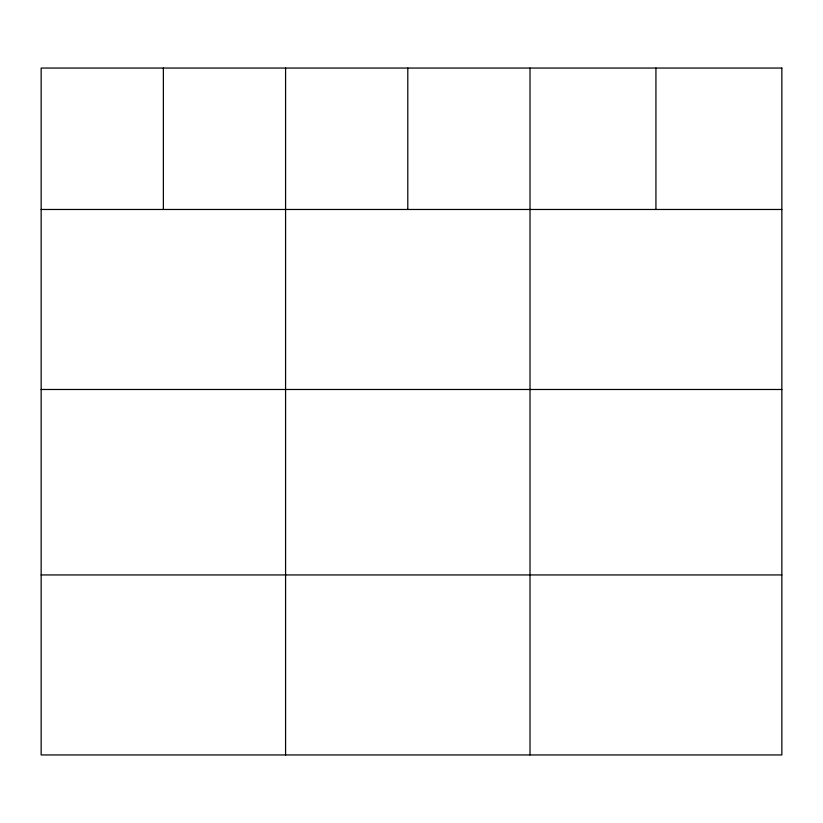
<?xml version="1.0" encoding="UTF-8"?>
<svg xmlns="http://www.w3.org/2000/svg" width="823" height="823" viewBox="0 0 823 823"><rect width="100%" height="100%" fill="white"/><g stroke="black" fill="none" stroke-linecap="round" stroke-linejoin="round"><path stroke-width="1.23" d="M41.15 209.474L781.85 209.474M41.15 389.485L781.85 389.485M41.15 574.938L781.85 574.938M655.931 68.052L655.931 209.474M530.012 68.052L530.012 754.948M407.796 68.052L407.796 209.474M285.581 68.052L285.581 754.948M163.366 68.052L163.366 209.474M781.85 68.052L41.15 68.052L41.15 754.948L781.85 754.948L781.85 68.052"/></g></svg>
